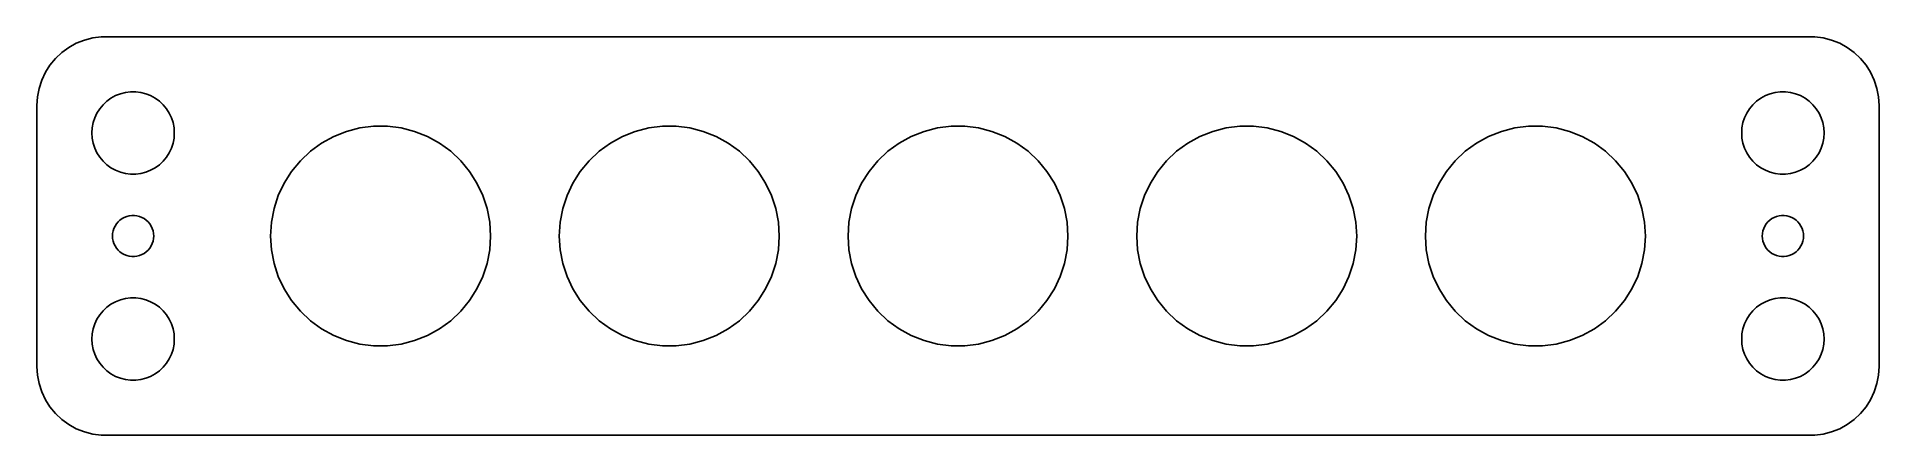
# Model space of a CAD drawing. Header units: metres. Extents: x -67 to 67, y -14 to 14.
import ezdxf

# ---------------------------------------------------------------- set-up
doc = ezdxf.new("R2010")
doc.units = ezdxf.units.M

msp = doc.modelspace()

# ---------------------------------------------------------------- linework, layer by layer
for p, q in [((-64.6791, 13.7216), (-65.1871, 13.3526)), ((-64.1289, 14.0241), (-64.6791, 13.7216)), ((-63.5451, 14.2553), (-64.1289, 14.0241)), ((-62.9369, 14.4114), (-63.5451, 14.2553)), ((-62.3139, 14.4901), (-62.9369, 14.4114)), ((62.3139, 14.4901), (-62.3139, 14.4901)), ((62.9369, 14.4114), (62.3139, 14.4901)), ((63.5451, 14.2553), (62.9369, 14.4114)), ((64.1289, 14.0241), (63.5451, 14.2553)), ((64.6791, 13.7216), (64.1289, 14.0241)), ((65.1871, 13.3526), (64.6791, 13.7216)), ((-66.0451, 12.4389), (-66.3815, 11.9088)), ((-65.6448, 12.9227), (-66.0451, 12.4389)), ((-65.1871, 13.3526), (-65.6448, 12.9227)), ((65.6448, 12.9227), (65.1871, 13.3526)), ((66.0451, 12.4389), (65.6448, 12.9227)), ((66.3815, 11.9088), (66.0451, 12.4389)), ((-66.8429, 10.7434), (-66.9606, 10.1267)), ((-66.6489, 11.3406), (-66.8429, 10.7434)), ((-66.3815, 11.9088), (-66.6489, 11.3406)), ((66.6489, 11.3406), (66.3815, 11.9088)), ((66.8429, 10.7434), (66.6489, 11.3406)), ((66.9606, 10.1267), (66.8429, 10.7434)), ((-66.9606, 10.1267), (-67, 9.5)), ((-67, 9.5), (-67, -9.5)), ((-62.427, 9.26335), (-62.1869, 9.55363)), ((-62.1869, 9.55363), (-61.9123, 9.81154)), ((-61.9123, 9.81154), (-61.6075, 10.033)), ((-61.6075, 10.033), (-61.2773, 10.2145)), ((-61.2773, 10.2145), (-60.927, 10.3532)), ((-60.927, 10.3532), (-60.5621, 10.4469)), ((-60.5621, 10.4469), (-60.1884, 10.4941)), ((-60.1884, 10.4941), (-59.8116, 10.4941)), ((-59.8116, 10.4941), (-59.4379, 10.4469)), ((-59.4379, 10.4469), (-59.0729, 10.3532)), ((-59.0729, 10.3532), (-58.7227, 10.2145)), ((-58.7227, 10.2145), (-58.3925, 10.033)), ((-58.3925, 10.033), (-58.0877, 9.81154)), ((-58.0877, 9.81154), (-57.8131, 9.55363)), ((-57.8131, 9.55363), (-57.5729, 9.26335)), ((57.5729, 9.26335), (57.8131, 9.55363)), ((57.8131, 9.55363), (58.0877, 9.81154)), ((58.0877, 9.81154), (58.3925, 10.033)), ((58.3925, 10.033), (58.7227, 10.2145)), ((58.7227, 10.2145), (59.0729, 10.3532)), ((59.0729, 10.3532), (59.4379, 10.4469)), ((59.4379, 10.4469), (59.8116, 10.4941)), ((59.8116, 10.4941), (60.1884, 10.4941)), ((60.1884, 10.4941), (60.5621, 10.4469)), ((60.5621, 10.4469), (60.927, 10.3532)), ((60.927, 10.3532), (61.2773, 10.2145)), ((61.2773, 10.2145), (61.6075, 10.033)), ((61.6075, 10.033), (61.9123, 9.81154)), ((61.9123, 9.81154), (62.1869, 9.55363)), ((62.1869, 9.55363), (62.427, 9.26335)), ((67, 9.5), (66.9606, 10.1267)), ((67, -9.5), (67, 9.5)), ((-62.9763, 7.87599), (-62.9057, 8.24606)), ((-62.9057, 8.24606), (-62.7893, 8.60437)), ((-62.7893, 8.60437), (-62.6289, 8.94525)), ((-62.6289, 8.94525), (-62.427, 9.26335)), ((-57.5729, 9.26335), (-57.3711, 8.94525)), ((-57.3711, 8.94525), (-57.2107, 8.60437)), ((-57.2107, 8.60437), (-57.0942, 8.24606)), ((-57.0942, 8.24606), (-57.0237, 7.87599)), ((57.0237, 7.87599), (57.0942, 8.24606)), ((57.0942, 8.24606), (57.2107, 8.60437)), ((57.2107, 8.60437), (57.3711, 8.94525)), ((57.3711, 8.94525), (57.5729, 9.26335)), ((62.427, 9.26335), (62.6289, 8.94525)), ((62.6289, 8.94525), (62.7893, 8.60437)), ((62.7893, 8.60437), (62.9057, 8.24606)), ((62.9057, 8.24606), (62.9763, 7.87599)), ((-63, 7.5), (-62.9763, 7.87599)), ((-62.9763, 7.12399), (-63, 7.5)), ((-62.9057, 6.75392), (-62.9763, 7.12399)), ((-62.7893, 6.39561), (-62.9057, 6.75392)), ((-57.0942, 6.75392), (-57.2107, 6.39561)), ((-57.0237, 7.12399), (-57.0942, 6.75392)), ((-57.0237, 7.87599), (-57, 7.5)), ((-57, 7.5), (-57.0237, 7.12399)), ((-47.0994, 6.16409), (-46.2866, 6.75461)), ((-46.2866, 6.75461), (-45.4062, 7.2386)), ((-45.4062, 7.2386), (-44.4721, 7.60844)), ((-44.4721, 7.60844), (-43.499, 7.85829)), ((-43.499, 7.85829), (-42.5023, 7.98421)), ((-42.5023, 7.98421), (-41.4977, 7.98421)), ((-41.4977, 7.98421), (-40.5009, 7.85829)), ((-40.5009, 7.85829), (-39.5279, 7.60844)), ((-39.5279, 7.60844), (-38.5938, 7.2386)), ((-38.5938, 7.2386), (-37.7134, 6.75461)), ((-37.7134, 6.75461), (-36.9006, 6.16409)), ((-26.0994, 6.16409), (-25.2866, 6.75461)), ((-25.2866, 6.75461), (-24.4062, 7.2386)), ((-24.4062, 7.2386), (-23.4721, 7.60844)), ((-23.4721, 7.60844), (-22.499, 7.85829)), ((-22.499, 7.85829), (-21.5023, 7.98421)), ((-21.5023, 7.98421), (-20.4977, 7.98421)), ((-20.4977, 7.98421), (-19.5009, 7.85829)), ((-19.5009, 7.85829), (-18.5279, 7.60844)), ((-18.5279, 7.60844), (-17.5938, 7.2386)), ((-17.5938, 7.2386), (-16.7134, 6.75461)), ((-16.7134, 6.75461), (-15.9006, 6.16409)), ((-5.09938, 6.16409), (-4.28661, 6.75461)), ((-4.28661, 6.75461), (-3.40622, 7.2386)), ((-3.40622, 7.2386), (-2.47212, 7.60844)), ((-2.47212, 7.60844), (-1.49904, 7.85829)), ((-1.49904, 7.85829), (-0.502319, 7.98421)), ((-0.502319, 7.98421), (0.502319, 7.98421)), ((0.502319, 7.98421), (1.49904, 7.85829)), ((1.49904, 7.85829), (2.47212, 7.60844)), ((2.47212, 7.60844), (3.40622, 7.2386)), ((3.40622, 7.2386), (4.28661, 6.75461)), ((4.28661, 6.75461), (5.09938, 6.16409)), ((15.9006, 6.16409), (16.7134, 6.75461)), ((16.7134, 6.75461), (17.5938, 7.2386)), ((17.5938, 7.2386), (18.5279, 7.60844)), ((18.5279, 7.60844), (19.5009, 7.85829)), ((19.5009, 7.85829), (20.4977, 7.98421)), ((20.4977, 7.98421), (21.5023, 7.98421)), ((21.5023, 7.98421), (22.499, 7.85829)), ((22.499, 7.85829), (23.4721, 7.60844)), ((23.4721, 7.60844), (24.4062, 7.2386)), ((24.4062, 7.2386), (25.2866, 6.75461)), ((25.2866, 6.75461), (26.0994, 6.16409)), ((36.9006, 6.16409), (37.7134, 6.75461)), ((37.7134, 6.75461), (38.5938, 7.2386)), ((38.5938, 7.2386), (39.5279, 7.60844)), ((39.5279, 7.60844), (40.5009, 7.85829)), ((40.5009, 7.85829), (41.4977, 7.98421)), ((41.4977, 7.98421), (42.5023, 7.98421)), ((42.5023, 7.98421), (43.499, 7.85829)), ((43.499, 7.85829), (44.4721, 7.60844)), ((44.4721, 7.60844), (45.4062, 7.2386)), ((45.4062, 7.2386), (46.2866, 6.75461)), ((46.2866, 6.75461), (47.0994, 6.16409)), ((57, 7.5), (57.0237, 7.87599)), ((57.0237, 7.12399), (57, 7.5)), ((57.0942, 6.75392), (57.0237, 7.12399)), ((57.2107, 6.39561), (57.0942, 6.75392)), ((62.9057, 6.75392), (62.7893, 6.39561)), ((62.9763, 7.12399), (62.9057, 6.75392)), ((62.9763, 7.87599), (63, 7.5)), ((63, 7.5), (62.9763, 7.12399)), ((-62.6289, 6.05473), (-62.7893, 6.39561)), ((-62.427, 5.73663), (-62.6289, 6.05473)), ((-62.1869, 5.44635), (-62.427, 5.73663)), ((-61.9123, 5.18845), (-62.1869, 5.44635)), ((-57.8131, 5.44635), (-58.0877, 5.18845)), ((-57.5729, 5.73663), (-57.8131, 5.44635)), ((-57.3711, 6.05473), (-57.5729, 5.73663)), ((-57.2107, 6.39561), (-57.3711, 6.05473)), ((-48.4721, 4.70227), (-47.8317, 5.47636)), ((-47.8317, 5.47636), (-47.0994, 6.16409)), ((-36.9006, 6.16409), (-36.1682, 5.47636)), ((-36.1682, 5.47636), (-35.5279, 4.70227)), ((-27.4721, 4.70227), (-26.8317, 5.47636)), ((-26.8317, 5.47636), (-26.0994, 6.16409)), ((-15.9006, 6.16409), (-15.1682, 5.47636)), ((-15.1682, 5.47636), (-14.5279, 4.70227)), ((-6.47212, 4.70227), (-5.83174, 5.47636)), ((-5.83174, 5.47636), (-5.09938, 6.16409)), ((5.09938, 6.16409), (5.83174, 5.47636)), ((5.83174, 5.47636), (6.47212, 4.70227)), ((14.5279, 4.70227), (15.1682, 5.47636)), ((15.1682, 5.47636), (15.9006, 6.16409)), ((26.0994, 6.16409), (26.8317, 5.47636)), ((26.8317, 5.47636), (27.4721, 4.70227)), ((35.5279, 4.70227), (36.1682, 5.47636)), ((36.1682, 5.47636), (36.9006, 6.16409)), ((47.0994, 6.16409), (47.8317, 5.47636)), ((47.8317, 5.47636), (48.4721, 4.70227)), ((57.3711, 6.05473), (57.2107, 6.39561)), ((57.5729, 5.73663), (57.3711, 6.05473)), ((57.8131, 5.44635), (57.5729, 5.73663)), ((58.0877, 5.18845), (57.8131, 5.44635)), ((62.1869, 5.44635), (61.9123, 5.18845)), ((62.427, 5.73663), (62.1869, 5.44635)), ((62.6289, 6.05473), (62.427, 5.73663)), ((62.7893, 6.39561), (62.6289, 6.05473)), ((-61.6075, 4.96701), (-61.9123, 5.18845)), ((-61.2773, 4.78551), (-61.6075, 4.96701)), ((-60.927, 4.64682), (-61.2773, 4.78551)), ((-60.5621, 4.55313), (-60.927, 4.64682)), ((-60.1884, 4.50591), (-60.5621, 4.55313)), ((-59.8116, 4.50591), (-60.1884, 4.50591)), ((-59.4379, 4.55313), (-59.8116, 4.50591)), ((-59.0729, 4.64682), (-59.4379, 4.55313)), ((-58.7227, 4.78551), (-59.0729, 4.64682)), ((-58.3925, 4.96701), (-58.7227, 4.78551)), ((-58.0877, 5.18845), (-58.3925, 4.96701)), ((-49.0105, 3.85402), (-48.4721, 4.70227)), ((-35.5279, 4.70227), (-34.9895, 3.85402)), ((-28.0105, 3.85402), (-27.4721, 4.70227)), ((-14.5279, 4.70227), (-13.9895, 3.85402)), ((-7.01045, 3.85402), (-6.47212, 4.70227)), ((6.47212, 4.70227), (7.01045, 3.85402)), ((13.9895, 3.85402), (14.5279, 4.70227)), ((27.4721, 4.70227), (28.0105, 3.85402)), ((34.9895, 3.85402), (35.5279, 4.70227)), ((48.4721, 4.70227), (49.0105, 3.85402)), ((58.3925, 4.96701), (58.0877, 5.18845)), ((58.7227, 4.78551), (58.3925, 4.96701)), ((59.0729, 4.64682), (58.7227, 4.78551)), ((59.4379, 4.55313), (59.0729, 4.64682)), ((59.8116, 4.50591), (59.4379, 4.55313)), ((60.1884, 4.50591), (59.8116, 4.50591)), ((60.5621, 4.55313), (60.1884, 4.50591)), ((60.927, 4.64682), (60.5621, 4.55313)), ((61.2773, 4.78551), (60.927, 4.64682)), ((61.6075, 4.96701), (61.2773, 4.78551)), ((61.9123, 5.18845), (61.6075, 4.96701)), ((-49.7487, 1.98952), (-49.4382, 2.94499)), ((-49.4382, 2.94499), (-49.0105, 3.85402)), ((-34.9895, 3.85402), (-34.5618, 2.94499)), ((-34.5618, 2.94499), (-34.2513, 1.98952)), ((-28.7487, 1.98952), (-28.4382, 2.94499)), ((-28.4382, 2.94499), (-28.0105, 3.85402)), ((-13.9895, 3.85402), (-13.5618, 2.94499)), ((-13.5618, 2.94499), (-13.2513, 1.98952)), ((-7.74866, 1.98952), (-7.4382, 2.94499)), ((-7.4382, 2.94499), (-7.01045, 3.85402)), ((7.01045, 3.85402), (7.4382, 2.94499)), ((7.4382, 2.94499), (7.74866, 1.98952)), ((13.2513, 1.98952), (13.5618, 2.94499)), ((13.5618, 2.94499), (13.9895, 3.85402)), ((28.0105, 3.85402), (28.4382, 2.94499)), ((28.4382, 2.94499), (28.7487, 1.98952)), ((34.2513, 1.98952), (34.5618, 2.94499)), ((34.5618, 2.94499), (34.9895, 3.85402)), ((49.0105, 3.85402), (49.4382, 2.94499)), ((49.4382, 2.94499), (49.7487, 1.98952)), ((-60.8037, 1.26648), (-60.6387, 1.35724)), ((-60.6387, 1.35724), (-60.4635, 1.42657)), ((-60.4635, 1.42657), (-60.2811, 1.47342)), ((-60.2811, 1.47342), (-60.0942, 1.49704)), ((-60.0942, 1.49704), (-59.9058, 1.49704)), ((-59.9058, 1.49704), (-59.7189, 1.47342)), ((-59.7189, 1.47342), (-59.5365, 1.42657)), ((-59.5365, 1.42657), (-59.3613, 1.35724)), ((-59.3613, 1.35724), (-59.1963, 1.26648)), ((-49.9369, 1.00266), (-49.7487, 1.98952)), ((-34.2513, 1.98952), (-34.0631, 1.00266)), ((-28.9369, 1.00266), (-28.7487, 1.98952)), ((-13.2513, 1.98952), (-13.0631, 1.00266)), ((-7.9369, 1.00266), (-7.74866, 1.98952)), ((7.74866, 1.98952), (7.9369, 1.00266)), ((13.0631, 1.00266), (13.2513, 1.98952)), ((28.7487, 1.98952), (28.9369, 1.00266)), ((34.0631, 1.00266), (34.2513, 1.98952)), ((49.7487, 1.98952), (49.9369, 1.00266)), ((59.1963, 1.26648), (59.3613, 1.35724)), ((59.3613, 1.35724), (59.5365, 1.42657)), ((59.5365, 1.42657), (59.7189, 1.47342)), ((59.7189, 1.47342), (59.9058, 1.49704)), ((59.9058, 1.49704), (60.0942, 1.49704)), ((60.0942, 1.49704), (60.2811, 1.47342)), ((60.2811, 1.47342), (60.4635, 1.42657)), ((60.4635, 1.42657), (60.6387, 1.35724)), ((60.6387, 1.35724), (60.8037, 1.26648)), ((-61.5, 0), (-61.4882, 0.187988)), ((-61.4882, -0.187988), (-61.5, 0)), ((-61.4882, 0.187988), (-61.4529, 0.373032)), ((-61.4529, 0.373032), (-61.3947, 0.552185)), ((-61.3947, 0.552185), (-61.3145, 0.722626)), ((-61.3145, 0.722626), (-61.2135, 0.881668)), ((-61.2135, 0.881668), (-61.0934, 1.02681)), ((-61.0934, 1.02681), (-60.9561, 1.15576)), ((-60.9561, 1.15576), (-60.8037, 1.26648)), ((-59.1963, 1.26648), (-59.0439, 1.15576)), ((-59.0439, 1.15576), (-58.9065, 1.02681)), ((-58.9065, 1.02681), (-58.7865, 0.881668)), ((-58.7865, 0.881668), (-58.6855, 0.722626)), ((-58.6855, 0.722626), (-58.6053, 0.552185)), ((-58.6053, 0.552185), (-58.5471, 0.373032)), ((-58.5471, 0.373032), (-58.5118, 0.187988)), ((-58.5118, 0.187988), (-58.5, 0)), ((-58.5, 0), (-58.5118, -0.187988)), ((-50, 0), (-49.9369, 1.00266)), ((-49.9369, -1.00266), (-50, 0)), ((-34.0631, 1.00266), (-34, 0)), ((-34, 0), (-34.0631, -1.00266)), ((-29, 0), (-28.9369, 1.00266)), ((-28.9369, -1.00266), (-29, 0)), ((-13.0631, 1.00266), (-13, 0)), ((-13, 0), (-13.0631, -1.00266)), ((-8, 0), (-7.9369, 1.00266)), ((-7.9369, -1.00266), (-8, 0)), ((7.9369, 1.00266), (8, 0)), ((8, 0), (7.9369, -1.00266)), ((13, 0), (13.0631, 1.00266)), ((13.0631, -1.00266), (13, 0)), ((28.9369, 1.00266), (29, 0)), ((29, 0), (28.9369, -1.00266)), ((34, 0), (34.0631, 1.00266)), ((34.0631, -1.00266), (34, 0)), ((49.9369, 1.00266), (50, 0)), ((50, 0), (49.9369, -1.00266)), ((58.5, 0), (58.5118, 0.187988)), ((58.5118, -0.187988), (58.5, 0)), ((58.5118, 0.187988), (58.5471, 0.373032)), ((58.5471, 0.373032), (58.6053, 0.552185)), ((58.6053, 0.552185), (58.6855, 0.722626)), ((58.6855, 0.722626), (58.7865, 0.881668)), ((58.7865, 0.881668), (58.9065, 1.02681)), ((58.9065, 1.02681), (59.0439, 1.15576)), ((59.0439, 1.15576), (59.1963, 1.26648)), ((60.8037, 1.26648), (60.9561, 1.15576)), ((60.9561, 1.15576), (61.0934, 1.02681)), ((61.0934, 1.02681), (61.2135, 0.881668)), ((61.2135, 0.881668), (61.3145, 0.722626)), ((61.3145, 0.722626), (61.3947, 0.552185)), ((61.3947, 0.552185), (61.4529, 0.373032)), ((61.4529, 0.373032), (61.4882, 0.187988)), ((61.4882, 0.187988), (61.5, 0)), ((61.5, 0), (61.4882, -0.187988)), ((-61.4529, -0.373032), (-61.4882, -0.187988)), ((-61.3947, -0.552185), (-61.4529, -0.373032)), ((-61.3145, -0.722626), (-61.3947, -0.552185)), ((-61.2135, -0.881668), (-61.3145, -0.722626)), ((-61.0934, -1.02681), (-61.2135, -0.881668)), ((-60.9561, -1.15576), (-61.0934, -1.02681)), ((-60.8037, -1.26648), (-60.9561, -1.15576)), ((-60.6387, -1.35724), (-60.8037, -1.26648)), ((-59.1963, -1.26648), (-59.3613, -1.35724)), ((-59.0439, -1.15576), (-59.1963, -1.26648)), ((-58.9065, -1.02681), (-59.0439, -1.15576)), ((-58.7865, -0.881668), (-58.9065, -1.02681)), ((-58.6855, -0.722626), (-58.7865, -0.881668)), ((-58.6053, -0.552185), (-58.6855, -0.722626)), ((-58.5471, -0.373032), (-58.6053, -0.552185)), ((-58.5118, -0.187988), (-58.5471, -0.373032)), ((-49.7487, -1.98952), (-49.9369, -1.00266)), ((-34.0631, -1.00266), (-34.2513, -1.98952)), ((-28.7487, -1.98952), (-28.9369, -1.00266)), ((-13.0631, -1.00266), (-13.2513, -1.98952)), ((-7.74866, -1.98952), (-7.9369, -1.00266)), ((7.9369, -1.00266), (7.74866, -1.98952)), ((13.2513, -1.98952), (13.0631, -1.00266)), ((28.9369, -1.00266), (28.7487, -1.98952)), ((34.2513, -1.98952), (34.0631, -1.00266)), ((49.9369, -1.00266), (49.7487, -1.98952)), ((58.5471, -0.373032), (58.5118, -0.187988)), ((58.6053, -0.552185), (58.5471, -0.373032)), ((58.6855, -0.722626), (58.6053, -0.552185)), ((58.7865, -0.881668), (58.6855, -0.722626)), ((58.9065, -1.02681), (58.7865, -0.881668)), ((59.0439, -1.15576), (58.9065, -1.02681)), ((59.1963, -1.26648), (59.0439, -1.15576)), ((59.3613, -1.35724), (59.1963, -1.26648)), ((60.8037, -1.26648), (60.6387, -1.35724)), ((60.9561, -1.15576), (60.8037, -1.26648)), ((61.0934, -1.02681), (60.9561, -1.15576)), ((61.2135, -0.881668), (61.0934, -1.02681)), ((61.3145, -0.722626), (61.2135, -0.881668)), ((61.3947, -0.552185), (61.3145, -0.722626)), ((61.4529, -0.373032), (61.3947, -0.552185)), ((61.4882, -0.187988), (61.4529, -0.373032)), ((-60.4635, -1.42657), (-60.6387, -1.35724)), ((-60.2811, -1.47342), (-60.4635, -1.42657)), ((-60.0942, -1.49704), (-60.2811, -1.47342)), ((-59.9058, -1.49704), (-60.0942, -1.49704)), ((-59.7189, -1.47342), (-59.9058, -1.49704)), ((-59.5365, -1.42657), (-59.7189, -1.47342)), ((-59.3613, -1.35724), (-59.5365, -1.42657)), ((-49.4382, -2.94499), (-49.7487, -1.98952)), ((-34.2513, -1.98952), (-34.5618, -2.94499)), ((-28.4382, -2.94499), (-28.7487, -1.98952)), ((-13.2513, -1.98952), (-13.5618, -2.94499)), ((-7.4382, -2.94499), (-7.74866, -1.98952)), ((7.74866, -1.98952), (7.4382, -2.94499)), ((13.5618, -2.94499), (13.2513, -1.98952)), ((28.7487, -1.98952), (28.4382, -2.94499)), ((34.5618, -2.94499), (34.2513, -1.98952)), ((49.7487, -1.98952), (49.4382, -2.94499)), ((59.5365, -1.42657), (59.3613, -1.35724)), ((59.7189, -1.47342), (59.5365, -1.42657)), ((59.9058, -1.49704), (59.7189, -1.47342)), ((60.0942, -1.49704), (59.9058, -1.49704)), ((60.2811, -1.47342), (60.0942, -1.49704)), ((60.4635, -1.42657), (60.2811, -1.47342)), ((60.6387, -1.35724), (60.4635, -1.42657)), ((-49.0105, -3.85402), (-49.4382, -2.94499)), ((-48.4721, -4.70227), (-49.0105, -3.85402)), ((-34.9895, -3.85402), (-35.5279, -4.70227)), ((-34.5618, -2.94499), (-34.9895, -3.85402)), ((-28.0105, -3.85402), (-28.4382, -2.94499)), ((-27.4721, -4.70227), (-28.0105, -3.85402)), ((-13.9895, -3.85402), (-14.5279, -4.70227)), ((-13.5618, -2.94499), (-13.9895, -3.85402)), ((-7.01045, -3.85402), (-7.4382, -2.94499)), ((-6.47212, -4.70227), (-7.01045, -3.85402)), ((7.01045, -3.85402), (6.47212, -4.70227)), ((7.4382, -2.94499), (7.01045, -3.85402)), ((13.9895, -3.85402), (13.5618, -2.94499)), ((14.5279, -4.70227), (13.9895, -3.85402)), ((28.0105, -3.85402), (27.4721, -4.70227)), ((28.4382, -2.94499), (28.0105, -3.85402)), ((34.9895, -3.85402), (34.5618, -2.94499)), ((35.5279, -4.70227), (34.9895, -3.85402)), ((49.0105, -3.85402), (48.4721, -4.70227)), ((49.4382, -2.94499), (49.0105, -3.85402)), ((-62.1869, -5.44635), (-61.9123, -5.18845)), ((-61.9123, -5.18845), (-61.6075, -4.96701)), ((-61.6075, -4.96701), (-61.2773, -4.78551)), ((-61.2773, -4.78551), (-60.927, -4.64682)), ((-60.927, -4.64682), (-60.5621, -4.55313)), ((-60.5621, -4.55313), (-60.1884, -4.50591)), ((-60.1884, -4.50591), (-59.8116, -4.50591)), ((-59.8116, -4.50591), (-59.4379, -4.55313)), ((-59.4379, -4.55313), (-59.0729, -4.64682)), ((-59.0729, -4.64682), (-58.7227, -4.78551)), ((-58.7227, -4.78551), (-58.3925, -4.96701)), ((-58.3925, -4.96701), (-58.0877, -5.18845)), ((-58.0877, -5.18845), (-57.8131, -5.44635)), ((-47.8317, -5.47636), (-48.4721, -4.70227)), ((-35.5279, -4.70227), (-36.1682, -5.47636)), ((-26.8317, -5.47636), (-27.4721, -4.70227)), ((-14.5279, -4.70227), (-15.1682, -5.47636)), ((-5.83174, -5.47636), (-6.47212, -4.70227)), ((6.47212, -4.70227), (5.83174, -5.47636)), ((15.1682, -5.47636), (14.5279, -4.70227)), ((27.4721, -4.70227), (26.8317, -5.47636)), ((36.1682, -5.47636), (35.5279, -4.70227)), ((48.4721, -4.70227), (47.8317, -5.47636)), ((57.8131, -5.44635), (58.0877, -5.18845)), ((58.0877, -5.18845), (58.3925, -4.96701)), ((58.3925, -4.96701), (58.7227, -4.78551)), ((58.7227, -4.78551), (59.0729, -4.64682)), ((59.0729, -4.64682), (59.4379, -4.55313)), ((59.4379, -4.55313), (59.8116, -4.50591)), ((59.8116, -4.50591), (60.1884, -4.50591)), ((60.1884, -4.50591), (60.5621, -4.55313)), ((60.5621, -4.55313), (60.927, -4.64682)), ((60.927, -4.64682), (61.2773, -4.78551)), ((61.2773, -4.78551), (61.6075, -4.96701)), ((61.6075, -4.96701), (61.9123, -5.18845)), ((61.9123, -5.18845), (62.1869, -5.44635)), ((-62.9057, -6.75392), (-62.7893, -6.39561)), ((-62.7893, -6.39561), (-62.6289, -6.05473)), ((-62.6289, -6.05473), (-62.427, -5.73663)), ((-62.427, -5.73663), (-62.1869, -5.44635)), ((-57.8131, -5.44635), (-57.5729, -5.73663)), ((-57.5729, -5.73663), (-57.3711, -6.05473)), ((-57.3711, -6.05473), (-57.2107, -6.39561)), ((-57.2107, -6.39561), (-57.0942, -6.75392)), ((-47.0994, -6.16409), (-47.8317, -5.47636)), ((-46.2866, -6.75461), (-47.0994, -6.16409)), ((-36.9006, -6.16409), (-37.7134, -6.75461)), ((-36.1682, -5.47636), (-36.9006, -6.16409)), ((-26.0994, -6.16409), (-26.8317, -5.47636)), ((-25.2866, -6.75461), (-26.0994, -6.16409)), ((-15.9006, -6.16409), (-16.7134, -6.75461)), ((-15.1682, -5.47636), (-15.9006, -6.16409)), ((-5.09938, -6.16409), (-5.83174, -5.47636)), ((-4.28661, -6.75461), (-5.09938, -6.16409)), ((5.09938, -6.16409), (4.28661, -6.75461)), ((5.83174, -5.47636), (5.09938, -6.16409)), ((15.9006, -6.16409), (15.1682, -5.47636)), ((16.7134, -6.75461), (15.9006, -6.16409)), ((26.0994, -6.16409), (25.2866, -6.75461)), ((26.8317, -5.47636), (26.0994, -6.16409)), ((36.9006, -6.16409), (36.1682, -5.47636)), ((37.7134, -6.75461), (36.9006, -6.16409)), ((47.0994, -6.16409), (46.2866, -6.75461)), ((47.8317, -5.47636), (47.0994, -6.16409)), ((57.0942, -6.75392), (57.2107, -6.39561)), ((57.2107, -6.39561), (57.3711, -6.05473)), ((57.3711, -6.05473), (57.5729, -5.73663)), ((57.5729, -5.73663), (57.8131, -5.44635)), ((62.1869, -5.44635), (62.427, -5.73663)), ((62.427, -5.73663), (62.6289, -6.05473)), ((62.6289, -6.05473), (62.7893, -6.39561)), ((62.7893, -6.39561), (62.9057, -6.75392)), ((-63, -7.5), (-62.9763, -7.12399)), ((-62.9763, -7.87599), (-63, -7.5)), ((-62.9763, -7.12399), (-62.9057, -6.75392)), ((-62.9057, -8.24606), (-62.9763, -7.87599)), ((-57.0942, -6.75392), (-57.0237, -7.12399)), ((-57.0237, -7.87599), (-57.0942, -8.24606)), ((-57.0237, -7.12399), (-57, -7.5)), ((-57, -7.5), (-57.0237, -7.87599)), ((-45.4062, -7.2386), (-46.2866, -6.75461)), ((-44.4721, -7.60844), (-45.4062, -7.2386)), ((-43.499, -7.85829), (-44.4721, -7.60844)), ((-42.5023, -7.98421), (-43.499, -7.85829)), ((-41.4977, -7.98421), (-42.5023, -7.98421)), ((-40.5009, -7.85829), (-41.4977, -7.98421)), ((-39.5279, -7.60844), (-40.5009, -7.85829)), ((-38.5938, -7.2386), (-39.5279, -7.60844)), ((-37.7134, -6.75461), (-38.5938, -7.2386)), ((-24.4062, -7.2386), (-25.2866, -6.75461)), ((-23.4721, -7.60844), (-24.4062, -7.2386)), ((-22.499, -7.85829), (-23.4721, -7.60844)), ((-21.5023, -7.98421), (-22.499, -7.85829)), ((-20.4977, -7.98421), (-21.5023, -7.98421)), ((-19.5009, -7.85829), (-20.4977, -7.98421)), ((-18.5279, -7.60844), (-19.5009, -7.85829)), ((-17.5938, -7.2386), (-18.5279, -7.60844)), ((-16.7134, -6.75461), (-17.5938, -7.2386)), ((-3.40622, -7.2386), (-4.28661, -6.75461)), ((-2.47212, -7.60844), (-3.40622, -7.2386)), ((-1.49904, -7.85829), (-2.47212, -7.60844)), ((-0.502319, -7.98421), (-1.49904, -7.85829)), ((0.502319, -7.98421), (-0.502319, -7.98421)), ((1.49904, -7.85829), (0.502319, -7.98421)), ((2.47212, -7.60844), (1.49904, -7.85829)), ((3.40622, -7.2386), (2.47212, -7.60844)), ((4.28661, -6.75461), (3.40622, -7.2386)), ((17.5938, -7.2386), (16.7134, -6.75461)), ((18.5279, -7.60844), (17.5938, -7.2386)), ((19.5009, -7.85829), (18.5279, -7.60844)), ((20.4977, -7.98421), (19.5009, -7.85829)), ((21.5023, -7.98421), (20.4977, -7.98421)), ((22.499, -7.85829), (21.5023, -7.98421)), ((23.4721, -7.60844), (22.499, -7.85829)), ((24.4062, -7.2386), (23.4721, -7.60844)), ((25.2866, -6.75461), (24.4062, -7.2386)), ((38.5938, -7.2386), (37.7134, -6.75461)), ((39.5279, -7.60844), (38.5938, -7.2386)), ((40.5009, -7.85829), (39.5279, -7.60844)), ((41.4977, -7.98421), (40.5009, -7.85829)), ((42.5023, -7.98421), (41.4977, -7.98421)), ((43.499, -7.85829), (42.5023, -7.98421)), ((44.4721, -7.60844), (43.499, -7.85829)), ((45.4062, -7.2386), (44.4721, -7.60844)), ((46.2866, -6.75461), (45.4062, -7.2386)), ((57, -7.5), (57.0237, -7.12399)), ((57.0237, -7.87599), (57, -7.5)), ((57.0237, -7.12399), (57.0942, -6.75392)), ((57.0942, -8.24606), (57.0237, -7.87599)), ((62.9057, -6.75392), (62.9763, -7.12399)), ((62.9763, -7.87599), (62.9057, -8.24606)), ((62.9763, -7.12399), (63, -7.5)), ((63, -7.5), (62.9763, -7.87599)), ((-62.7893, -8.60437), (-62.9057, -8.24606)), ((-62.6289, -8.94525), (-62.7893, -8.60437)), ((-62.427, -9.26335), (-62.6289, -8.94525)), ((-62.1869, -9.55363), (-62.427, -9.26335)), ((-57.5729, -9.26335), (-57.8131, -9.55363)), ((-57.3711, -8.94525), (-57.5729, -9.26335)), ((-57.2107, -8.60437), (-57.3711, -8.94525)), ((-57.0942, -8.24606), (-57.2107, -8.60437)), ((57.2107, -8.60437), (57.0942, -8.24606)), ((57.3711, -8.94525), (57.2107, -8.60437)), ((57.5729, -9.26335), (57.3711, -8.94525)), ((57.8131, -9.55363), (57.5729, -9.26335)), ((62.427, -9.26335), (62.1869, -9.55363)), ((62.6289, -8.94525), (62.427, -9.26335)), ((62.7893, -8.60437), (62.6289, -8.94525)), ((62.9057, -8.24606), (62.7893, -8.60437)), ((-67, -9.5), (-66.9606, -10.1267)), ((-66.9606, -10.1267), (-66.8429, -10.7434)), ((-61.9123, -9.81154), (-62.1869, -9.55363)), ((-61.6075, -10.033), (-61.9123, -9.81154)), ((-61.2773, -10.2145), (-61.6075, -10.033)), ((-60.927, -10.3532), (-61.2773, -10.2145)), ((-60.5621, -10.4469), (-60.927, -10.3532)), ((-60.1884, -10.4941), (-60.5621, -10.4469)), ((-59.8116, -10.4941), (-60.1884, -10.4941)), ((-59.4379, -10.4469), (-59.8116, -10.4941)), ((-59.0729, -10.3532), (-59.4379, -10.4469)), ((-58.7227, -10.2145), (-59.0729, -10.3532)), ((-58.3925, -10.033), (-58.7227, -10.2145)), ((-58.0877, -9.81154), (-58.3925, -10.033)), ((-57.8131, -9.55363), (-58.0877, -9.81154)), ((58.0877, -9.81154), (57.8131, -9.55363)), ((58.3925, -10.033), (58.0877, -9.81154)), ((58.7227, -10.2145), (58.3925, -10.033)), ((59.0729, -10.3532), (58.7227, -10.2145)), ((59.4379, -10.4469), (59.0729, -10.3532)), ((59.8116, -10.4941), (59.4379, -10.4469)), ((60.1884, -10.4941), (59.8116, -10.4941)), ((60.5621, -10.4469), (60.1884, -10.4941)), ((60.927, -10.3532), (60.5621, -10.4469)), ((61.2773, -10.2145), (60.927, -10.3532)), ((61.6075, -10.033), (61.2773, -10.2145)), ((61.9123, -9.81154), (61.6075, -10.033)), ((62.1869, -9.55363), (61.9123, -9.81154)), ((66.8429, -10.7434), (66.9606, -10.1267)), ((66.9606, -10.1267), (67, -9.5)), ((-66.8429, -10.7434), (-66.6489, -11.3406)), ((-66.6489, -11.3406), (-66.3815, -11.9088)), ((-66.3815, -11.9088), (-66.0451, -12.4389)), ((66.0451, -12.4389), (66.3815, -11.9088)), ((66.3815, -11.9088), (66.6489, -11.3406)), ((66.6489, -11.3406), (66.8429, -10.7434)), ((-66.0451, -12.4389), (-65.6448, -12.9227)), ((-65.6448, -12.9227), (-65.1871, -13.3526)), ((-65.1871, -13.3526), (-64.6791, -13.7216)), ((64.6791, -13.7216), (65.1871, -13.3526)), ((65.1871, -13.3526), (65.6448, -12.9227)), ((65.6448, -12.9227), (66.0451, -12.4389)), ((-64.6791, -13.7216), (-64.1289, -14.0241)), ((-64.1289, -14.0241), (-63.5451, -14.2553)), ((-63.5451, -14.2553), (-62.9369, -14.4114)), ((-62.9369, -14.4114), (-62.3139, -14.4901)), ((-62.3139, -14.4901), (62.3139, -14.4901)), ((62.3139, -14.4901), (62.9369, -14.4114)), ((62.9369, -14.4114), (63.5451, -14.2553)), ((63.5451, -14.2553), (64.1289, -14.0241)), ((64.1289, -14.0241), (64.6791, -13.7216))]:
    msp.add_line(p, q)

doc.saveas('drawing.dxf')
